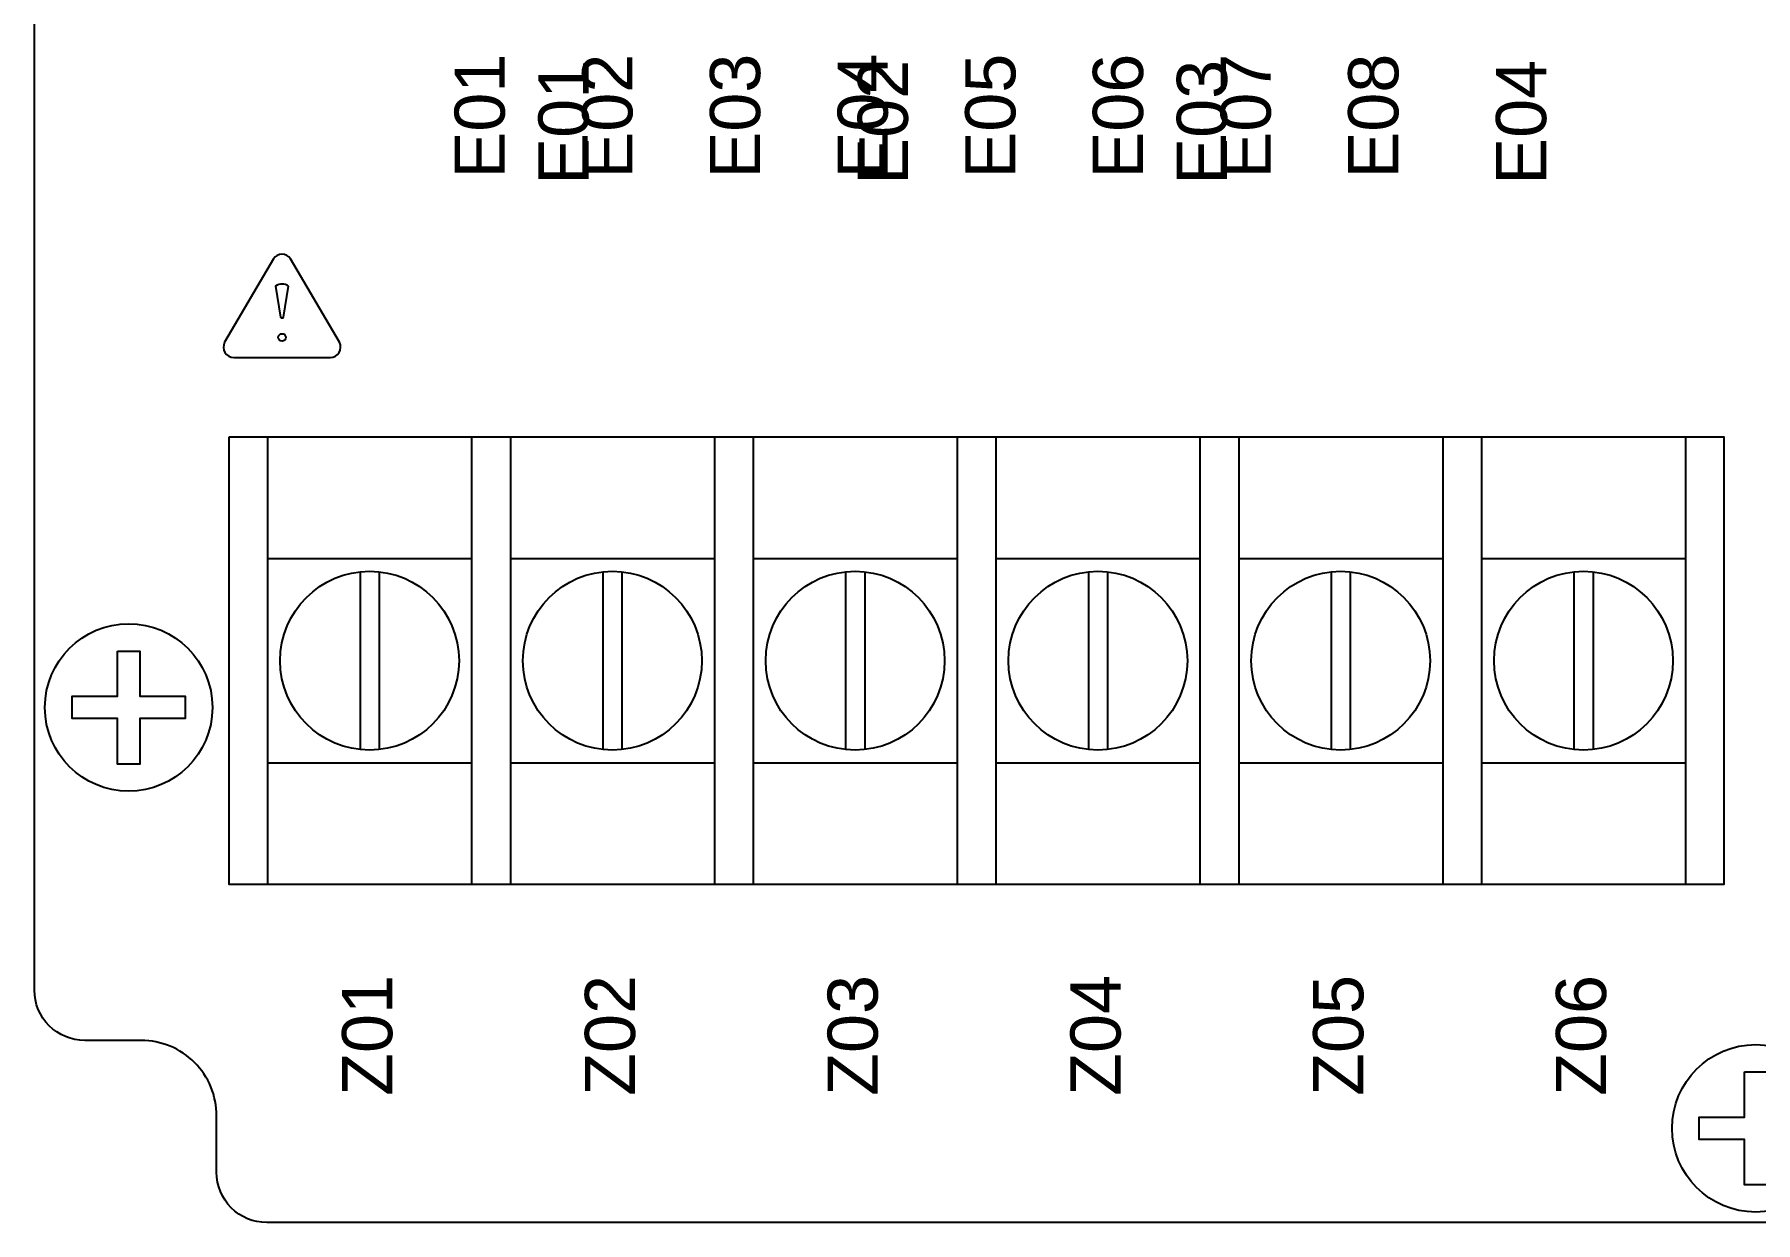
# Model space of a CAD drawing. Extents: x 0.5 to 35.5, y 0.5 to 23.5.
# Drawn here: x 28.729 to 31.426, y 6.18 to 8.042 of the extents above; entities that cross this region are included whole.
import ezdxf

# ---------------------------------------------------------------- set-up
doc = ezdxf.new("R2010")
doc.units = 0
doc.header["$MEASUREMENT"] = 0
for name, color, linetype in [('4_01__0-__EMPTY', 7, 'CONTINUOUS'), ('4_02__B-___3__DI___4__DO__', 7, 'CONTINUOUS'), ('4_03__1-___4__DI___4__DO__', 7, 'CONTINUOUS'), ('4_04__C-___4__DI___4__DO__', 7, 'CONTINUOUS'), ('4_05__D-___4__DI___3__DO__', 7, 'CONTINUOUS'), ('4_06__2A___8__FORM_A_DO', 7, 'CONTINUOUS'), ('4_07__2B___8__FORM_B_DO', 7, 'CONTINUOUS'), ('4_08__2C___8__DO__6__FORM_', 7, 'CONTINUOUS'), ('4_09__2D___8__DO__2__FORM_', 7, 'CONTINUOUS'), ('4_10__2G___8__DO__4__FORM_', 7, 'CONTINUOUS'), ('4_11__3-___8__DI', 7, 'CONTINUOUS'), ('4_12__4-___14__DI', 7, 'CONTINUOUS'), ('4_13__5-___8__AI', 7, 'CONTINUOUS'), ('4_14__6-___4__AI____4__AO', 7, 'CONTINUOUS'), ('4_15__77___8__AFDI', 7, 'CONTINUOUS'), ('6_00______DWG_', 7, 'CONTINUOUS')]:
    doc.layers.add(name, color=color, linetype=linetype)
doc.styles.add('ARIAL', font='arial.ttf')

msp = doc.modelspace()

# ---------------------------------------------------------------- linework, layer by layer
at = {"layer": '6_00______DWG_'}
for points in [[(29.0933, 13.4639), (33.7587, 13.4639, -0.414214), (33.8374, 13.3851), (33.8374, 13.2965, 0.414214), (33.9556, 13.1784), (34.0441, 13.1784, -0.414214), (34.1229, 13.0997), (34.1229, 6.5446, -0.414214), (34.0441, 6.4658), (33.9556, 6.4658, 0.414214), (33.8374, 6.3477), (33.8374, 6.2591, -0.414214), (33.7587, 6.1804), (29.0933, 6.1804, -0.414214), (29.0146, 6.2591), (29.0146, 6.3477, 0.414214), (28.8965, 6.4658), (28.8079, 6.4658, -0.414214), (28.7292, 6.5446), (28.7292, 13.0997, -0.414214), (28.8079, 13.1784), (28.8965, 13.1784, 0.414214), (29.0146, 13.2965), (29.0146, 13.3851, -0.414214)], [(29.1037, 7.6904), (29.0272, 7.5597, 0.555022), (29.0416, 7.5357), (29.1928, 7.5357, 0.555022), (29.2071, 7.5597), (29.1306, 7.6904, 0.531445)], [(29.1275, 7.6479, 0.299493), (29.1069, 7.6479), (29.1149, 7.5989), (29.1156, 7.5983), (29.1188, 7.5983), (29.1194, 7.5989), (29.1275, 7.6479)]]:
    msp.add_lwpolyline(points, format="xyb", close=True, dxfattribs=at)
for points in [[(29.0337, 7.4108), (29.0337, 6.7108), (31.3767, 6.7108), (31.3767, 7.4108)], [(28.8593, 7.076), (28.8943, 7.076), (28.8943, 7.005), (28.9654, 7.005), (28.9654, 6.97), (28.8943, 6.97), (28.8943, 6.8989), (28.8593, 6.8989), (28.8593, 6.97), (28.7882, 6.97), (28.7882, 7.005), (28.8593, 7.005)], [(31.4086, 6.4167), (31.4436, 6.4167), (31.4436, 6.3456), (31.5146, 6.3456), (31.5146, 6.3106), (31.4436, 6.3106), (31.4436, 6.2395), (31.4086, 6.2395), (31.4086, 6.3106), (31.3375, 6.3106), (31.3375, 6.3456), (31.4086, 6.3456)]]:
    msp.add_lwpolyline(points, close=True, dxfattribs=at)
for points in [[(29.0945, 7.4108), (29.0945, 6.7108)], [(29.4141, 7.4108), (29.4141, 6.7108)], [(29.4749, 7.4108), (29.4749, 6.7108)], [(29.7945, 7.4108), (29.7945, 6.7108)], [(29.8552, 7.4108), (29.8552, 6.7108)], [(30.1748, 7.4108), (30.1748, 6.7108)], [(30.2356, 7.4108), (30.2356, 6.7108)], [(30.5552, 7.4108), (30.5552, 6.7108)], [(30.616, 7.4108), (30.616, 6.7108)], [(30.9356, 7.4108), (30.9356, 6.7108)], [(30.9963, 7.4108), (30.9963, 6.7108)], [(31.3159, 7.4108), (31.3159, 6.7108)], [(29.0945, 7.2208), (29.4141, 7.2208)], [(29.2393, 7.2), (29.2393, 6.9216)], [(29.2693, 7.2001), (29.2693, 6.9216)], [(29.4749, 7.2208), (29.7945, 7.2208)], [(29.6197, 7.2), (29.6197, 6.9216)], [(29.6496, 7.2001), (29.6496, 6.9216)], [(29.8552, 7.2208), (30.1748, 7.2208)], [(30, 7.2), (30, 6.9216)], [(30.03, 7.2001), (30.03, 6.9216)], [(30.2356, 7.2208), (30.5552, 7.2208)], [(30.3804, 7.2), (30.3804, 6.9216)], [(30.4103, 7.2001), (30.4103, 6.9216)], [(30.616, 7.2208), (30.9356, 7.2208)], [(30.7608, 7.2), (30.7608, 6.9216)], [(30.7907, 7.2001), (30.7907, 6.9216)], [(30.9963, 7.2208), (31.3159, 7.2208)], [(31.1411, 7.2), (31.1411, 6.9216)], [(31.1711, 7.2001), (31.1711, 6.9216)], [(29.0945, 6.9008), (29.4141, 6.9008)], [(29.4749, 6.9008), (29.7945, 6.9008)], [(29.8552, 6.9008), (30.1748, 6.9008)], [(30.2356, 6.9008), (30.5552, 6.9008)], [(30.616, 6.9008), (30.9356, 6.9008)], [(30.9963, 6.9008), (31.3159, 6.9008)]]:
    msp.add_lwpolyline(points, dxfattribs=at)
for centre, radius in [((29.1172, 7.5673), 0.0059), ((29.2543, 7.0608), 0.1401), ((29.6347, 7.0608), 0.1401), ((30.015, 7.0608), 0.1401), ((30.3954, 7.0608), 0.1401), ((30.7757, 7.0608), 0.1401), ((31.1561, 7.0608), 0.1401), ((28.8768, 6.9875), 0.1312), ((31.4261, 6.3281), 0.1312)]:
    msp.add_circle(centre, radius, dxfattribs=at)

# ---------------------------------------------------------------- texts
at = {"layer": '4_01__0-__EMPTY', "style": 'ARIAL'}
for s, p in [('E01', (29.4661, 7.8164)), ('E02', (29.6661, 7.8164)), ('E03', (29.8662, 7.8164)), ('E04', (30.0662, 7.8164)), ('E05', (30.2661, 7.8164)), ('E06', (30.4661, 7.8164)), ('E07', (30.6662, 7.8164)), ('E08', (30.8661, 7.8164))]:
    msp.add_text(s, height=0.07867, rotation=90, dxfattribs=at).set_placement(p)
at = {"layer": '4_02__B-___3__DI___4__DO__', "style": 'ARIAL'}
for s, p in [('E01', (29.4661, 7.8164)), ('E02', (29.6661, 7.8164)), ('E03', (29.8662, 7.8164)), ('E04', (30.0662, 7.8164)), ('E05', (30.2661, 7.8164)), ('E06', (30.4661, 7.8164)), ('E07', (30.6662, 7.8164)), ('E08', (30.8661, 7.8164))]:
    msp.add_text(s, height=0.07867, rotation=90, dxfattribs=at).set_placement(p)
at = {"layer": '4_03__1-___4__DI___4__DO__', "style": 'ARIAL'}
for s, p in [('E01', (29.4661, 7.8164)), ('E02', (29.6661, 7.8164)), ('E03', (29.8662, 7.8164)), ('E04', (30.0662, 7.8164)), ('E05', (30.2661, 7.8164)), ('E06', (30.4661, 7.8164)), ('E07', (30.6662, 7.8164)), ('E08', (30.8661, 7.8164))]:
    msp.add_text(s, height=0.07867, rotation=90, dxfattribs=at).set_placement(p)
at = {"layer": '4_04__C-___4__DI___4__DO__', "style": 'ARIAL'}
for s, p in [('E01', (29.4661, 7.8164)), ('E02', (29.6661, 7.8164)), ('E03', (29.8662, 7.8164)), ('E04', (30.0662, 7.8164)), ('E05', (30.2661, 7.8164)), ('E06', (30.4661, 7.8164)), ('E07', (30.6662, 7.8164)), ('E08', (30.8661, 7.8164))]:
    msp.add_text(s, height=0.07867, rotation=90, dxfattribs=at).set_placement(p)
at = {"layer": '4_05__D-___4__DI___3__DO__', "style": 'ARIAL'}
for s, p in [('E01', (29.4661, 7.8164)), ('E02', (29.6661, 7.8164)), ('E03', (29.8662, 7.8164)), ('E04', (30.0662, 7.8164)), ('E05', (30.2661, 7.8164)), ('E06', (30.4661, 7.8164)), ('E07', (30.6662, 7.8164)), ('E08', (30.8661, 7.8164))]:
    msp.add_text(s, height=0.07867, rotation=90, dxfattribs=at).set_placement(p)
at = {"layer": '4_06__2A___8__FORM_A_DO', "style": 'ARIAL'}
for s, p in [('E01', (29.4661, 7.8164)), ('E02', (29.6661, 7.8164)), ('E03', (29.8662, 7.8164)), ('E04', (30.0662, 7.8164)), ('E05', (30.2661, 7.8164)), ('E06', (30.4661, 7.8164)), ('E07', (30.6662, 7.8164)), ('E08', (30.8661, 7.8164))]:
    msp.add_text(s, height=0.07867, rotation=90, dxfattribs=at).set_placement(p)
at = {"layer": '4_07__2B___8__FORM_B_DO', "style": 'ARIAL'}
for s, p in [('E01', (29.4661, 7.8164)), ('E02', (29.6661, 7.8164)), ('E03', (29.8662, 7.8164)), ('E04', (30.0662, 7.8164)), ('E05', (30.2661, 7.8164)), ('E06', (30.4661, 7.8164)), ('E07', (30.6662, 7.8164)), ('E08', (30.8661, 7.8164))]:
    msp.add_text(s, height=0.07867, rotation=90, dxfattribs=at).set_placement(p)
at = {"layer": '4_08__2C___8__DO__6__FORM_', "style": 'ARIAL'}
for s, p in [('E01', (29.4661, 7.8164)), ('E02', (29.6661, 7.8164)), ('E03', (29.8662, 7.8164)), ('E04', (30.0662, 7.8164)), ('E05', (30.2661, 7.8164)), ('E06', (30.4661, 7.8164)), ('E07', (30.6662, 7.8164)), ('E08', (30.8661, 7.8164))]:
    msp.add_text(s, height=0.07867, rotation=90, dxfattribs=at).set_placement(p)
at = {"layer": '4_09__2D___8__DO__2__FORM_', "style": 'ARIAL'}
for s, p in [('E01', (29.4661, 7.8164)), ('E02', (29.6661, 7.8164)), ('E03', (29.8662, 7.8164)), ('E04', (30.0662, 7.8164)), ('E05', (30.2661, 7.8164)), ('E06', (30.4661, 7.8164)), ('E07', (30.6662, 7.8164)), ('E08', (30.8661, 7.8164))]:
    msp.add_text(s, height=0.07867, rotation=90, dxfattribs=at).set_placement(p)
at = {"layer": '4_10__2G___8__DO__4__FORM_', "style": 'ARIAL'}
for s, p in [('E01', (29.4661, 7.8164)), ('E02', (29.6661, 7.8164)), ('E03', (29.8662, 7.8164)), ('E04', (30.0662, 7.8164)), ('E05', (30.2661, 7.8164)), ('E06', (30.4661, 7.8164)), ('E07', (30.6662, 7.8164)), ('E08', (30.8661, 7.8164))]:
    msp.add_text(s, height=0.07867, rotation=90, dxfattribs=at).set_placement(p)
at = {"layer": '4_11__3-___8__DI', "style": 'ARIAL'}
for s, p in [('E01', (29.4661, 7.8164)), ('E02', (29.6661, 7.8164)), ('E03', (29.8662, 7.8164)), ('E04', (30.0662, 7.8164)), ('E05', (30.2661, 7.8164)), ('E06', (30.4661, 7.8164)), ('E07', (30.6662, 7.8164)), ('E08', (30.8661, 7.8164))]:
    msp.add_text(s, height=0.07867, rotation=90, dxfattribs=at).set_placement(p)
at = {"layer": '4_12__4-___14__DI', "style": 'ARIAL'}
for s, p in [('E01', (29.4661, 7.8164)), ('E02', (29.6661, 7.8164)), ('E03', (29.8662, 7.8164)), ('E04', (30.0662, 7.8164)), ('E05', (30.2661, 7.8164)), ('E06', (30.4661, 7.8164)), ('E07', (30.6662, 7.8164)), ('E08', (30.8661, 7.8164))]:
    msp.add_text(s, height=0.07867, rotation=90, dxfattribs=at).set_placement(p)
at = {"layer": '4_13__5-___8__AI', "style": 'ARIAL'}
for s, p in [('E01', (29.4661, 7.8164)), ('E02', (29.6661, 7.8164)), ('E03', (29.8662, 7.8164)), ('E04', (30.0662, 7.8164)), ('E05', (30.2661, 7.8164)), ('E06', (30.4661, 7.8164)), ('E07', (30.6662, 7.8164)), ('E08', (30.8661, 7.8164))]:
    msp.add_text(s, height=0.07867, rotation=90, dxfattribs=at).set_placement(p)
at = {"layer": '4_14__6-___4__AI____4__AO', "style": 'ARIAL'}
for s, p in [('E01', (29.4661, 7.8164)), ('E02', (29.6661, 7.8164)), ('E03', (29.8662, 7.8164)), ('E04', (30.0662, 7.8164)), ('E05', (30.2661, 7.8164)), ('E06', (30.4661, 7.8164)), ('E07', (30.6662, 7.8164)), ('E08', (30.8661, 7.8164))]:
    msp.add_text(s, height=0.07867, rotation=90, dxfattribs=at).set_placement(p)
at = {"layer": '4_15__77___8__AFDI', "style": 'ARIAL'}
for s, p in [('E01', (29.5974, 7.8068)), ('E02', (30.0977, 7.8068)), ('E03', (30.5976, 7.8068)), ('E04', (31.0977, 7.8068))]:
    msp.add_text(s, height=0.07867, rotation=90, dxfattribs=at).set_placement(p)
at = {"layer": '6_00______DWG_', "style": 'ARIAL'}
for s, p in [('Z01', (29.2898, 6.379)), ('Z02', (29.6702, 6.379)), ('Z03', (30.0505, 6.379)), ('Z04', (30.4309, 6.379)), ('Z05', (30.8112, 6.379)), ('Z06', (31.1916, 6.379))]:
    msp.add_text(s, height=0.07867, rotation=90, dxfattribs=at).set_placement(p)

doc.saveas('drawing.dxf')
